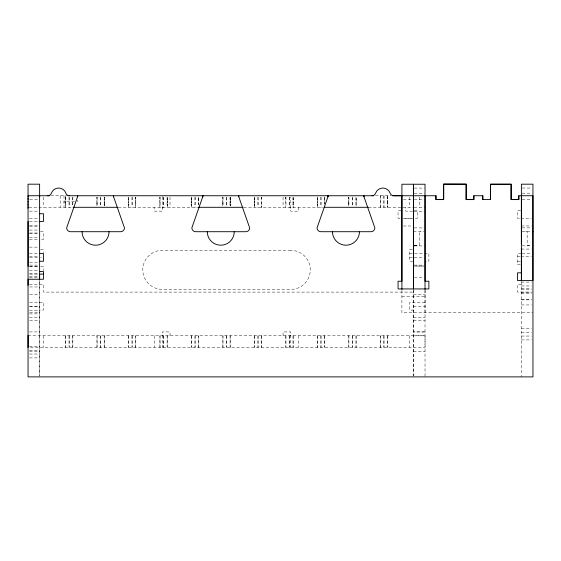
<?xml version="1.0" encoding="UTF-8"?>
<svg xmlns="http://www.w3.org/2000/svg" width="561" height="561" viewBox="0 0 561 561"><rect width="100%" height="100%" fill="white"/><g stroke="black" fill="none" stroke-linecap="round" stroke-linejoin="round"><path stroke-width="0.42" stroke-dasharray="2.81 2.1" d="M39.614 280.535L39.614 376.087L39.614 280.107M65.476 335.78L65.476 347.343M65.476 205.859L65.476 204.414M65.476 202.97L65.476 201.525M65.476 200.081L65.476 195.74M72.853 347.343L72.853 335.78M96.948 347.343L96.948 335.78M96.948 202.97L96.948 205.859L96.948 197.184L96.948 198.636M96.948 201.525L96.948 200.081M104.325 347.343L104.325 335.78M128.427 335.78L128.427 347.343M128.427 205.859L128.427 204.414M128.427 202.97L128.427 201.525M128.427 200.081L128.427 197.184L128.427 207.304M135.804 347.343L135.804 335.78M135.804 207.304L135.804 202.97M135.804 201.525L135.804 200.081M135.804 198.636L135.804 197.184L135.804 205.859M159.899 347.343L159.899 335.78M159.899 207.304L159.899 202.97M159.899 201.525L159.899 200.081M159.899 198.636L159.899 197.184L159.899 205.859M162.304 336.256L162.304 335.296M162.304 208.271L162.304 207.304M167.122 205.137L167.122 204.414M167.122 202.248L167.122 201.525M167.122 199.358L167.122 198.636M167.276 347.343L167.276 335.78M167.276 205.859L167.276 204.414M167.276 202.97L167.276 201.525M167.276 200.081L167.276 197.184L167.276 207.304M191.378 335.78L191.378 347.343M191.378 205.859L191.378 204.414M191.378 202.97L191.378 201.525M191.378 200.081L191.378 197.184L191.378 207.304M191.532 205.137L191.532 204.414M191.532 202.248L191.532 201.525M191.532 199.358L191.532 198.636M198.755 347.343L198.755 335.78M198.755 202.97L198.755 204.414L198.755 197.184L198.755 201.525M222.85 347.343L222.85 335.78M222.85 202.97L222.85 205.859L222.85 197.184L222.85 198.636M222.85 201.525L222.85 200.081M230.073 205.137L230.073 203.692M230.073 202.248L230.073 200.803M230.073 199.358L230.073 197.914M230.227 347.343L230.227 335.78M230.227 204.414L230.227 205.859L230.227 197.184L230.227 200.081M230.227 202.97L230.227 201.525M254.329 335.78L254.329 347.343M254.329 205.859L254.329 204.414M254.329 202.97L254.329 201.525M254.329 200.081L254.329 197.184L254.329 207.304M254.484 205.137L254.484 204.414M254.484 202.248L254.484 201.525M254.484 199.358L254.484 198.636M261.707 335.78L261.707 347.343M261.707 205.859L261.707 207.304L261.707 197.184L261.707 198.636M285.801 335.78L285.801 347.343M285.801 198.636L285.801 197.184L285.801 207.304M290.78 336.256L290.78 335.296M290.78 208.271L290.78 207.304M293.024 205.137L293.024 204.414M293.024 202.248L293.024 201.525M293.024 199.358L293.024 198.636M293.179 335.78L293.179 347.343M293.179 202.97L293.179 201.525M293.179 200.081L293.179 198.636M317.281 335.78L317.281 347.343M317.281 205.859L317.281 204.414M317.281 202.97L317.281 201.525M317.281 200.081L317.281 197.184L317.281 207.304M324.658 335.78L324.658 347.343M324.658 201.525L324.658 200.081M324.658 197.184L324.658 204.414M348.76 347.343L348.76 335.78M348.76 202.97L348.76 205.859L348.76 197.184L348.76 198.636M348.76 201.525L348.76 200.081M356.13 205.859L356.13 197.184M356.13 202.97L356.13 201.525M356.13 200.081L356.13 198.636M380.232 347.343L380.232 335.78M380.232 207.304L380.232 195.74M387.609 205.859L387.609 207.304L387.609 195.74L387.609 198.636M387.609 204.414L387.609 202.97M387.609 201.525L387.609 200.081M387.609 335.78L387.609 347.343M525.72 231.714L527.165 231.651L527.165 245.206L531.295 245.206M414.284 188.082L424.193 188.082M522.214 188.033L531.295 188.033M414.179 193.222L424.298 193.222M522.109 193.173L531.505 193.173M50.862 195.74L68.154 195.74M375.393 195.74L390.996 195.74M29.705 199.597L39.614 199.597M403.352 199.646L412.026 199.646M414.179 199.646L424.298 199.646M522.214 199.597L531.295 199.597M74.494 201.525L64.024 201.525L64.024 202.97M76.99 201.525L77.516 201.525L77.509 200.081M29.011 207.304L72.495 207.304M118.322 207.304L197.283 207.297M243.712 207.297L322.856 207.304M368.465 207.304L413.997 207.304M414.179 207.36L425.021 207.36M401.136 210.515L398.051 210.515L398.051 218.222L401.907 218.222M414.242 210.515L417.321 210.515L417.321 218.222L403.555 218.222M520.615 210.515L517.53 210.515L517.53 218.222L520.103 218.222M29.495 211.16L38.891 211.16M412.615 211.153L405.764 211.153L405.764 207.297M414.179 211.209L425.021 211.209M520.959 218.222L531.295 218.222M403.352 218.278L412.026 218.278M29.495 218.545L38.891 218.545M29.495 221.434L38.891 221.434M29.705 225.291L39.614 225.291M521.386 225.936L531.295 225.936M403.352 225.985L412.026 225.985M29.495 226.202L38.891 226.202M414.179 227.913L424.298 227.913M522.109 227.864L531.505 227.864M29.495 230.059L38.891 230.059M40.385 231.707L43.47 231.707L43.47 239.414L39.614 239.414M413.457 231.763L424.298 231.763M522.109 231.714L531.505 231.714M29.705 232.997L39.614 232.997M29.495 233.628L38.891 233.628M29.495 237.443L38.891 237.443M29.495 239.421L38.891 239.421M414.284 245.206L419.242 245.206M414.284 245.255L419.242 245.255L419.242 231.714L420.687 231.763M414.179 245.9L425.021 245.9M522.109 245.844L531.505 245.844M29.495 247.135L38.891 247.135M521.386 249.056L531.295 249.056M40.574 249.701L43.47 249.701L43.47 252.59M412.265 249.701L409.614 249.701L409.614 261.265L412.7 261.265M29.495 253.558L38.891 253.558M409.614 253.558L428.885 253.558L428.885 261.265L425.035 261.265M521.386 253.558L517.53 253.558L517.53 264.476L520.615 264.476M522.109 253.558L531.505 253.558M29.495 256.447L38.891 256.447M517.53 256.77L520.103 256.77M520.959 256.77L531.295 256.77M29.705 257.408L39.614 257.408M40.574 257.408L41.542 257.408M409.614 257.408L412.503 257.408M414.179 257.408L424.298 257.408M517.53 261.265L520.615 261.265M29.705 262.548L39.614 262.548M29.705 265.115L39.614 265.115M414.179 265.115L424.298 265.115M424.249 266.026L414.228 266.026L424.249 266.082M29.495 266.349L38.891 266.349M29.761 266.405L40.041 266.405M40.897 266.405L43.47 266.405L43.47 270.683M29.495 270.206L39.614 270.255M29.495 273.74L38.891 273.74M29.705 274.112L38.786 274.112M29.495 276.678L38.891 276.678M414.284 277.323L424.193 277.323M29.495 277.59L38.891 277.59M521.386 282.085L531.505 282.085M29.495 284.392L43.47 284.385L43.47 292.099L413.471 292.099M521.386 284.392L517.53 284.392L517.53 292.099L531.505 292.099M521.386 285.942L531.505 285.942M29.705 286.959L39.614 286.959M521.386 288.242L531.295 288.242M521.386 289.511L531.505 289.511M521.386 292.148L531.505 292.148M521.386 293.333L531.505 293.333M29.705 294.665L39.614 294.665M413.457 294.665L425.021 294.665M401.907 296.643L425.021 296.643M521.386 299.805L531.505 299.805M521.386 299.855L531.505 299.855M29.705 302.372L43.47 302.372L43.47 310.086L39.614 310.086M425.035 302.372L409.614 302.372L409.614 310.086L413.471 310.086M521.386 304.946L531.505 304.946M29.705 306.229L39.614 306.229M413.457 306.18L425.021 306.229M29.495 306.495L39.614 306.495M29.495 310.352L39.614 310.352M29.705 312.652L39.614 312.652M401.907 290.381L401.907 312.701L532.95 312.652M29.495 313.887L39.614 313.887M413.457 317.47L425.021 317.47M29.495 317.736L39.614 317.736M29.705 320.359L39.614 320.359M413.457 320.415L425.021 320.415M521.386 328.662L531.505 328.662M29.495 331.923L39.614 331.923M521.386 332.512L531.505 332.512M28.05 335.78L425.035 335.78L425.035 347.343L29.011 347.343M413.457 335.829L425.021 335.829M521.386 336.046L531.505 336.046M521.386 339.903L531.505 339.903M29.495 346.649L39.614 346.649M29.495 350.464L39.614 350.464M29.495 351.193L39.614 351.193M413.457 351.249L425.021 351.249M29.495 354.033L39.614 354.033M29.495 357.89L39.614 357.89M290.78 346.859L290.78 347.343L290.78 331.923L283.067 331.923L283.067 335.78M162.304 346.859L162.304 347.343L162.304 331.923L170.011 331.923L170.011 335.78M521.386 281.818L521.386 376.887M425.035 290.388L425.035 312.652M425.035 290.009L425.021 376.943M419.249 197.184L419.249 207.304M413.471 290.17L413.471 376.087M413.457 290.36L413.457 376.108M409.614 197.184L409.614 207.304M409.614 335.78L409.614 347.343M387.455 195.74L387.455 207.304M387.455 335.78L387.455 347.343M384.082 195.74L384.082 207.304M384.082 335.78L384.082 347.343M383.759 195.74L383.759 207.304M383.759 335.78L383.759 347.343M380.386 195.74L380.386 207.304M380.386 335.78L380.386 347.343M356.13 335.78L356.13 347.343M355.976 197.184L355.976 206.476M355.976 335.78L355.976 347.343M352.603 197.184L352.603 205.859M352.603 335.78L352.603 347.343M352.287 197.395L352.287 206.476M352.287 335.78L352.287 347.343M348.914 197.184L348.914 206.476M348.914 335.78L348.914 347.343M324.503 197.184L324.503 203.692M324.503 335.78L324.503 347.343M321.13 197.184L321.13 207.304M321.13 335.78L321.13 347.343M320.808 197.184L320.808 207.304M320.808 335.78L320.808 347.343M317.435 197.184L317.435 207.304M317.435 335.78L317.435 347.343M298.487 207.304L298.487 211.16L290.78 211.16L290.78 197.184M298.487 335.78L298.487 347.343M293.179 197.184L293.179 207.304L293.179 205.859M293.024 197.184L293.024 207.304M293.024 335.78L293.024 347.343M289.651 197.184L289.651 207.304M289.651 335.78L289.651 347.343M289.336 197.184L289.336 207.304M289.336 335.78L289.336 347.343M285.963 197.184L285.963 207.304M285.963 335.78L285.963 347.343M283.067 197.184L283.067 207.304M261.552 197.184L261.552 207.304M261.552 335.78L261.552 347.343M258.172 197.184L258.172 207.304M258.179 335.78L258.179 347.343M257.857 197.184L257.857 207.304M257.857 335.78L257.857 347.343M254.484 197.184L254.484 207.304M254.484 335.78L254.484 347.343M230.073 197.184L230.073 206.476M230.073 335.78L230.073 347.343M226.7 197.184L226.7 205.859M226.7 335.78L226.7 347.343M226.385 197.395L226.385 206.476M226.385 335.78L226.385 347.343M223.012 197.184L223.005 206.476M223.012 335.78L223.012 347.343M198.601 197.184L198.601 204.828M198.601 335.78L198.601 347.343M195.221 197.184L195.221 207.304M195.221 335.78L195.221 347.343M194.905 197.184L194.905 207.304M194.905 335.78L194.905 347.343M191.532 197.184L191.532 207.304M191.532 335.78L191.532 347.343M170.011 197.184L170.011 207.304M167.122 197.184L167.122 207.304M167.122 335.78L167.122 347.343M163.749 197.184L163.749 207.304M163.749 335.78L163.749 347.343M163.433 197.184L163.433 207.304M163.433 335.78L163.433 347.343M162.304 196.708L162.304 211.16L154.598 211.16L154.598 207.304M160.053 197.184L160.053 207.304M160.053 335.78L160.053 347.343M154.598 335.78L154.598 347.343M135.65 197.184L135.65 207.304M135.65 335.78L135.65 347.343M132.27 197.184L132.27 207.304M132.27 335.78L132.27 347.343M131.954 197.184L131.954 207.304M131.954 335.78L131.954 347.343M128.581 197.184L128.581 207.304M128.581 335.78L128.581 347.343M104.171 197.184L104.171 206.476M104.171 335.78L104.171 347.343M100.798 197.184L100.798 205.859M100.798 335.78L100.798 347.343M100.482 197.395L100.482 206.476M100.482 335.78L100.482 347.343M97.102 197.184L97.102 206.476M97.102 335.78L97.102 347.343M72.853 197.184L72.853 205.859M72.692 197.184L72.692 206.476M72.692 335.78L72.692 347.343M69.319 197.184L69.319 207.304M69.319 335.78L69.319 347.343M69.003 197.395L69.003 207.304M69.003 335.78L69.003 347.343M65.63 195.74L65.63 207.304M65.63 335.78L65.63 347.343M65.476 197.184L65.476 207.304M64.024 195.74L64.024 207.304M60.167 195.74L60.167 207.304M43.47 197.184L43.47 207.304M43.47 335.78L43.47 347.343M104.325 204.414L104.325 205.859L104.325 197.184L104.325 204.414M290.78 250.346L162.304 250.346A19.523 19.523 0 0 0 142.782 269.869A19.523 19.523 0 0 0 162.304 289.392L290.78 289.392A19.523 19.523 0 0 0 310.303 269.869A19.523 19.523 0 0 0 290.78 250.346M425.021 331.923L413.457 331.923L425.021 331.979"/><path stroke-width="0.84" d="M28.05 285.353L28.05 279.252L43.47 279.252L43.47 271.545L39.614 271.545M28.05 266.405L28.05 221.434M28.05 208.271L28.05 206.581M28.05 205.375L28.05 203.692M28.05 202.486L28.05 200.803M28.05 199.597L28.05 197.914M28.05 196.708L28.05 195.74L49.424 195.74M28.05 346.375L28.05 345.415M28.05 344.931L28.05 343.97M28.05 343.486L28.05 342.526M28.05 342.042L28.05 341.081M28.05 340.597L28.05 339.629M28.05 339.153L28.05 338.185M28.05 337.708L28.05 336.74M28.05 336.256L28.05 335.296M39.614 279.729L39.614 274.112L43.47 274.112M39.614 196.869L39.614 195.74M521.386 280.535L521.386 195.74M28.05 347.582L28.05 346.859M392.7 195.74L435.953 195.74L435.939 199.457L443.653 199.478L443.695 184.057L466.177 184.162L466.142 199.597L473.849 199.597L473.856 195.74L482.79 195.74L482.79 199.597M482.79 195.74L482.776 199.407L490.489 199.428L490.524 184.26L511.141 184.26L511.099 199.527L518.806 199.548L518.82 195.74L532.95 195.74L532.95 280.535L517.53 280.535L517.53 272.828L521.386 272.828M77.509 196.848A3.857 3.857 0 0 0 77.67 195.74A3.857 3.857 0 0 1 77.509 196.848L66.654 227.864A3.857 3.857 0 0 0 70.511 231.714L120.615 231.714A3.857 3.857 0 0 0 124.472 227.864L113.617 196.848A3.857 3.857 0 0 1 113.455 195.74A3.857 3.857 0 0 0 113.617 196.848M202.71 196.848A3.857 3.857 0 0 0 202.872 195.74A3.857 3.857 0 0 1 202.71 196.848L191.855 227.864A3.857 3.857 0 0 0 195.705 231.714L245.809 231.714A3.857 3.857 0 0 0 249.666 227.864L238.811 196.848A3.857 3.857 0 0 1 238.649 195.74A3.857 3.857 0 0 0 238.811 196.848M327.905 196.848A3.857 3.857 0 0 0 328.066 195.74A3.857 3.857 0 0 1 327.905 196.848L317.049 227.864A3.857 3.857 0 0 0 320.906 231.714L371.01 231.714A3.857 3.857 0 0 0 374.86 227.864L364.005 196.848A3.857 3.857 0 0 1 363.844 195.74A3.857 3.857 0 0 0 364.012 196.848M68.169 195.74L373.661 195.74M73.147 207.304L117.866 207.304M197.984 207.304L243.025 207.304M324.041 207.304L368.465 207.304M39.614 213.727L43.47 213.727L43.47 221.434L39.186 221.434M532.585 231.714L532.95 231.714M39.614 253.558L43.463 253.558L43.463 261.265L39.614 261.265M521.386 243.923L521.386 184.183L532.95 184.183L532.95 376.887L28.05 376.887L28.05 184.183L39.614 184.183L39.614 279.252M521.386 248.74L521.386 281.117M518.82 195.74L518.82 199.597L511.106 199.597L511.106 184.183L490.496 184.183L490.496 199.597M473.849 195.74L473.849 199.597L466.135 199.576L466.177 184.162L443.66 184.183L443.66 199.597L435.953 199.597L435.953 195.74M425.035 195.74L425.035 281.229L428.885 281.229L428.885 288.936L398.051 288.936L398.051 281.229L401.907 281.229L401.907 195.761L393.78 195.74A3.857 3.857 0 0 1 390.147 193.173A7.707 7.707 0 0 0 375.611 193.173A3.857 3.857 0 0 1 371.978 195.74M425.021 289.42L425.021 184.232L401.907 184.232L401.907 289.476M47.741 195.74A3.857 3.857 0 0 0 51.374 193.173A7.707 7.707 0 0 1 65.91 193.173A3.857 3.857 0 0 0 69.543 195.74M359.447 231.714A13.492 13.492 0 0 1 345.955 245.206A13.492 13.492 0 0 1 332.47 231.714M234.253 231.714A13.492 13.492 0 0 1 220.761 245.206A13.492 13.492 0 0 1 207.268 231.714M109.051 231.714A13.492 13.492 0 0 1 95.559 245.206A13.492 13.492 0 0 1 82.074 231.714M413.471 288.936L413.471 184.232L413.457 288.936"/></g></svg>
